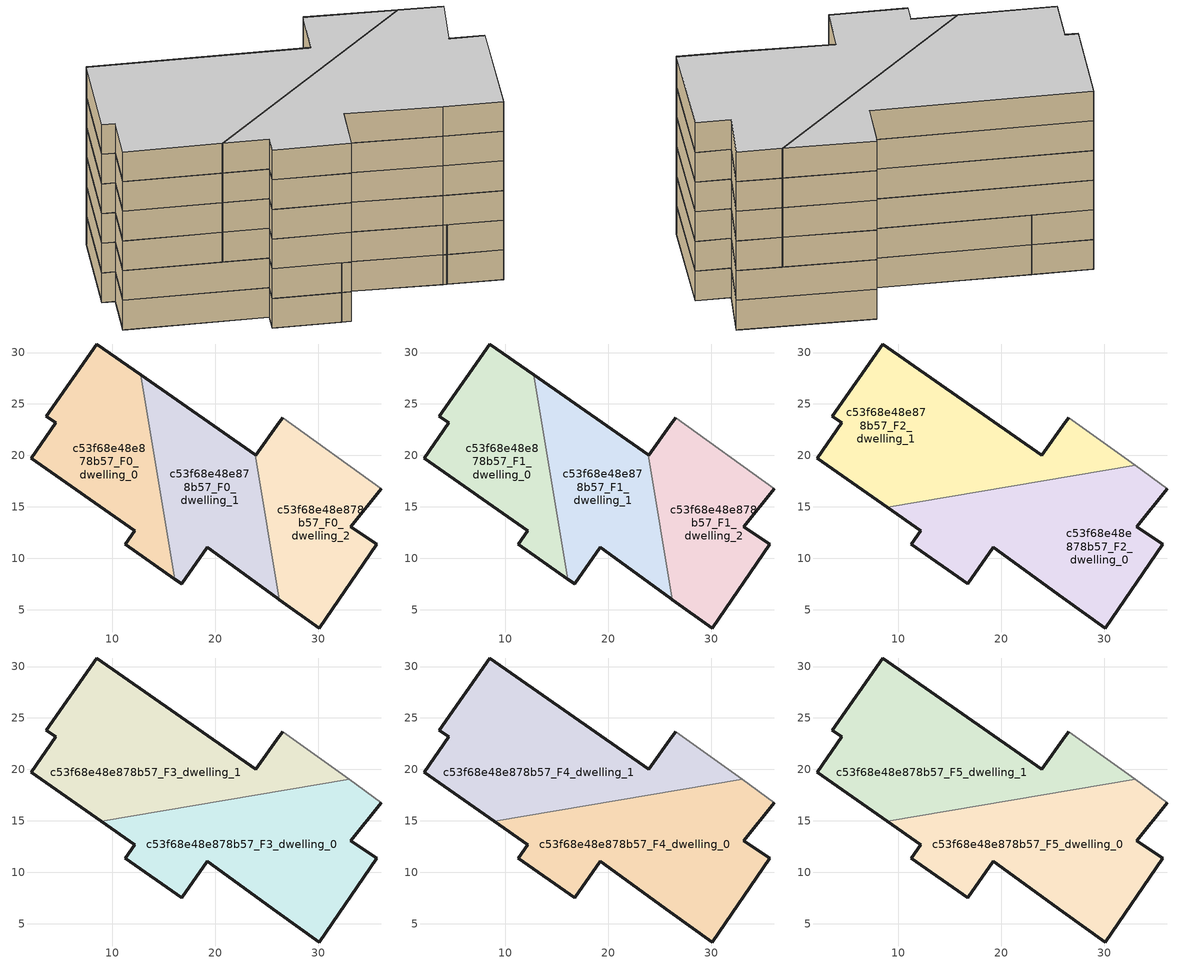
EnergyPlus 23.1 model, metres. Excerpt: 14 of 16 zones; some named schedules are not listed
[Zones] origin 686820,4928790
c53f68e48e878b57_F0_dwelling_0
 floor ground (EU_floor_Construction): 16.07,7.98 12.73,27.86 8.49,30.83 3.58,23.81 4.51,23.16 2.1,19.71 12.18,12.66 11.26,11.35 z0
 wall outside (EU_wall_Construction): 16.07,7.98 11.26,11.35 12.18,12.66 2.1,19.71 4.51,23.16 3.58,23.81 8.49,30.83 12.73,27.86 z0:3
 wall to c53f68e48e878b57_F0_dwelling_1 (EU_wall_Construction): 12.73,27.86 16.07,7.98 z0:3
c53f68e48e878b57_F0_dwelling_1
 floor ground (EU_floor_Construction): 26.23,5.96 23.86,20.07 12.73,27.86 16.07,7.98 16.73,7.52 19.23,11.08 25.96,6.16 z0
 wall outside (EU_wall_Construction): 12.73,27.86 23.86,20.07 / 26.23,5.96 25.96,6.16 19.23,11.08 16.73,7.52 16.07,7.98 z0:3
 wall to c53f68e48e878b57_F0_dwelling_2 (EU_wall_Construction): 23.86,20.07 26.23,5.96 z0:3
c53f68e48e878b57_F0_dwelling_2
 floor ground (EU_floor_Construction): 30.1,3.22 35.69,11.34 33.19,13.06 36.15,16.76 26.57,23.67 26.23,23.24 23.94,20.02 23.86,20.07 26.23,5.96 z0
 wall outside (EU_wall_Construction): 23.86,20.07 23.94,20.02 26.23,23.24 26.57,23.67 / 36.15,16.76 33.19,13.06 35.69,11.34 30.1,3.22 26.23,5.96 z0:3
 wall adiabatic (EU_wall_Construction): 26.57,23.67 36.15,16.76 z0:3
c53f68e48e878b57_F1_dwelling_0
 floor to c53f68e48e878b57_F0_dwelling_0 (EU_floor_Construction): 16.07,7.98 12.73,27.86 8.49,30.83 3.58,23.81 4.51,23.16 2.1,19.71 12.18,12.66 11.26,11.35 z3
 wall outside (EU_wall_Construction): 16.07,7.98 11.26,11.35 12.18,12.66 2.1,19.71 4.51,23.16 3.58,23.81 8.49,30.83 12.73,27.86 z3:6
 wall to c53f68e48e878b57_F1_dwelling_1 (EU_wall_Construction): 12.73,27.86 16.07,7.98 z3:6
c53f68e48e878b57_F1_dwelling_1
 floor to c53f68e48e878b57_F0_dwelling_1 (EU_floor_Construction): 26.23,5.96 23.86,20.07 12.73,27.86 16.07,7.98 16.73,7.52 19.23,11.08 25.96,6.16 z3
 wall outside (EU_wall_Construction): 12.73,27.86 23.86,20.07 / 26.23,5.96 25.96,6.16 19.23,11.08 16.73,7.52 16.07,7.98 z3:6
 wall to c53f68e48e878b57_F1_dwelling_2 (EU_wall_Construction): 23.86,20.07 26.23,5.96 z3:6
c53f68e48e878b57_F1_dwelling_2
 floor to c53f68e48e878b57_F0_dwelling_2 (EU_floor_Construction): 30.1,3.22 35.69,11.34 33.19,13.06 36.15,16.76 26.57,23.67 26.23,23.24 23.94,20.02 23.86,20.07 26.23,5.96 z3
 wall outside (EU_wall_Construction): 23.86,20.07 23.94,20.02 26.23,23.24 26.57,23.67 / 36.15,16.76 33.19,13.06 35.69,11.34 30.1,3.22 26.23,5.96 z3:6
 wall adiabatic (EU_wall_Construction): 26.57,23.67 36.15,16.76 z3:6
c53f68e48e878b57_F2_dwelling_0
 floor to c53f68e48e878b57_F1_dwelling_0 (EU_floor_Construction): 16.07,7.98 14.74,15.92 8.93,14.93 12.18,12.66 11.26,11.35 z6
 floor to c53f68e48e878b57_F1_dwelling_1 (EU_floor_Construction): 26.23,5.96 24.29,17.54 14.74,15.92 16.07,7.98 16.73,7.52 19.23,11.08 25.96,6.16 z6
 floor to c53f68e48e878b57_F1_dwelling_2 (EU_floor_Construction): 30.1,3.22 35.69,11.34 33.19,13.06 36.15,16.76 33.01,19.02 24.29,17.54 26.23,5.96 z6
 wall outside (EU_wall_Construction): 36.15,16.76 33.19,13.06 35.69,11.34 30.1,3.22 25.96,6.16 19.23,11.08 16.73,7.52 11.26,11.35 12.18,12.66 8.93,14.93 z6:9
 wall adiabatic (EU_wall_Construction): 33.01,19.02 36.15,16.76 z6:9
 wall to c53f68e48e878b57_F2_dwelling_1 (EU_wall_Construction): 8.93,14.93 33.01,19.02 z6:9
c53f68e48e878b57_F2_dwelling_1
 floor to c53f68e48e878b57_F1_dwelling_0 (EU_floor_Construction): 14.74,15.92 12.73,27.86 8.49,30.83 3.58,23.81 4.51,23.16 2.1,19.71 8.93,14.93 z6
 floor to c53f68e48e878b57_F1_dwelling_1 (EU_floor_Construction): 24.29,17.54 23.87,20.07 12.73,27.86 14.74,15.92 z6
 floor to c53f68e48e878b57_F1_dwelling_2 (EU_floor_Construction): 33.01,19.02 26.57,23.67 26.23,23.24 23.94,20.02 23.87,20.07 24.29,17.54 z6
 wall outside (EU_wall_Construction): 8.93,14.93 2.1,19.71 4.51,23.16 3.58,23.81 8.49,30.83 23.94,20.02 26.23,23.24 26.57,23.67 z6:9
 wall adiabatic (EU_wall_Construction): 26.57,23.67 33.01,19.02 z6:9
c53f68e48e878b57_F3_dwelling_0
 floor to c53f68e48e878b57_F2_dwelling_0 (EU_floor_Construction): 30.1,3.22 35.69,11.34 33.19,13.06 36.15,16.76 33.01,19.02 8.93,14.93 12.18,12.66 11.26,11.35 16.73,7.52 19.23,11.08 25.96,6.16 z9
 wall outside (EU_wall_Construction): 36.15,16.76 33.19,13.06 35.69,11.34 30.1,3.22 25.96,6.16 19.23,11.08 16.73,7.52 11.26,11.35 12.18,12.66 8.93,14.93 z9:12
 wall adiabatic (EU_wall_Construction): 33.01,19.02 36.15,16.76 z9:12
 wall to c53f68e48e878b57_F3_dwelling_1 (EU_wall_Construction): 8.93,14.93 33.01,19.02 z9:12
c53f68e48e878b57_F3_dwelling_1
 floor to c53f68e48e878b57_F2_dwelling_1 (EU_floor_Construction): 33.01,19.02 26.57,23.67 26.23,23.24 23.94,20.02 8.49,30.83 3.58,23.81 4.51,23.16 2.1,19.71 8.93,14.93 z9
 wall outside (EU_wall_Construction): 8.93,14.93 2.1,19.71 4.51,23.16 3.58,23.81 8.49,30.83 23.94,20.02 26.23,23.24 26.57,23.67 z9:12
 wall adiabatic (EU_wall_Construction): 26.57,23.67 33.01,19.02 z9:12
c53f68e48e878b57_F4_dwelling_0
 floor to c53f68e48e878b57_F3_dwelling_0 (EU_floor_Construction): 30.1,3.22 35.69,11.34 33.19,13.06 36.15,16.76 33.01,19.02 8.93,14.93 12.18,12.66 11.26,11.35 16.73,7.52 19.23,11.08 25.96,6.16 z12
 wall outside (EU_wall_Construction): 36.15,16.76 33.19,13.06 35.69,11.34 30.1,3.22 25.96,6.16 19.23,11.08 16.73,7.52 11.26,11.35 12.18,12.66 8.93,14.93 z12:15
 wall adiabatic (EU_wall_Construction): 33.01,19.02 36.15,16.76 z12:15
 wall to c53f68e48e878b57_F4_dwelling_1 (EU_wall_Construction): 8.93,14.93 33.01,19.02 z12:15
c53f68e48e878b57_F4_dwelling_1
 floor to c53f68e48e878b57_F3_dwelling_1 (EU_floor_Construction): 33.01,19.02 26.57,23.67 26.23,23.24 23.94,20.02 8.49,30.83 3.58,23.81 4.51,23.16 2.1,19.71 8.93,14.93 z12
 wall outside (EU_wall_Construction): 8.93,14.93 2.1,19.71 4.51,23.16 3.58,23.81 8.49,30.83 23.94,20.02 26.23,23.24 26.57,23.67 z12:15
 wall adiabatic (EU_wall_Construction): 26.57,23.67 33.01,19.02 z12:15
c53f68e48e878b57_F5_dwelling_0
 floor to c53f68e48e878b57_F4_dwelling_0 (EU_floor_Construction): 30.1,3.22 35.69,11.34 33.19,13.06 36.15,16.76 33.01,19.02 8.93,14.93 12.18,12.66 11.26,11.35 16.73,7.52 19.23,11.08 25.96,6.16 z15
 wall outside (EU_wall_Construction): 36.15,16.76 33.19,13.06 35.69,11.34 30.1,3.22 25.96,6.16 19.23,11.08 16.73,7.52 11.26,11.35 12.18,12.66 8.93,14.93 z15:18
 wall adiabatic (EU_wall_Construction): 33.01,19.02 36.15,16.76 z15:18
 wall to c53f68e48e878b57_F5_dwelling_1 (EU_wall_Construction): 8.93,14.93 33.01,19.02 z15:18
 ceiling to c53f68e48e878b57_F6_dwelling_0 (EU_floor_Construction): 36.15,16.76 33.19,13.06 35.69,11.34 30.1,3.22 25.96,6.16 19.23,11.08 16.73,7.52 11.26,11.35 12.18,12.66 8.93,14.93 33.01,19.02 z18
c53f68e48e878b57_F5_dwelling_1
 floor to c53f68e48e878b57_F4_dwelling_1 (EU_floor_Construction): 33.01,19.02 26.57,23.67 26.23,23.24 23.94,20.02 8.49,30.83 3.58,23.81 4.51,23.16 2.1,19.71 8.93,14.93 z15
 wall outside (EU_wall_Construction): 8.93,14.93 2.1,19.71 4.51,23.16 3.58,23.81 8.49,30.83 23.94,20.02 26.23,23.24 26.57,23.67 z15:18
 wall adiabatic (EU_wall_Construction): 26.57,23.67 33.01,19.02 z15:18
 ceiling to c53f68e48e878b57_F6_dwelling_1 (EU_floor_Construction): 26.57,23.67 33.01,19.02 8.93,14.93 2.1,19.71 4.51,23.16 3.58,23.81 8.49,30.83 23.94,20.02 26.23,23.24 z18
[Building]
EU S2 Campaign: North Axis=0; Terrain=City; Solar Distribution=FullExterior
[Site:Location]
Bologna: Latitude=44.5; Longitude=11.25; Time Zone=1; Elevation=37
[SizingPeriod:WeatherFileDays]
AnnualSizingPeriod: Begin Month=1; Begin Day of Month=1; End Month=12; End Day of Month=31; Day of Week for Start Day=Monday; Use Weather File Daylight Saving Period=No; Use Weather File Rain and Snow Indicators=No
[MATERIAL]
EU_InternalMass_Material: Roughness=MediumRough; Thickness=0.1; Conductivity=1; Density=1800; Specific Heat=900; Thermal Absorptance=0.9; Solar Absorptance=0.7; Visible Absorptance=0.7
[MATERIAL:NOMASS] Roughness=MediumRough; Thermal Absorptance=0.9; Solar Absorptance=0.7; Visible Absorptance=0.7
Name | Thermal Resistance
EU_wall_NoMass | 0.905828
EU_floor_NoMass | 0.67114
[CONSTRUCTION]
EU_wall_Construction: EU_wall_NoMass
EU_floor_Construction: EU_floor_NoMass
EU_InternalMass_Construction: EU_InternalMass_Material
[ZONE] Type=1; Multiplier=1; Ceiling Height=autocalculate; Floor Area=autocalculate; Part of Total Floor Area=Yes
Name | Volume
c53f68e48e878b57_F0_dwelling_0 | 449.204
c53f68e48e878b57_F1_dwelling_0 | 449.205
c53f68e48e878b57_F2_dwelling_0; c53f68e48e878b57_F3_dwelling_0; c53f68e48e878b57_F4_dwelling_0; c53f68e48e878b57_F5_dwelling_0 | 673.833
c53f68e48e878b57_F0_dwelling_1 | 449.253
c53f68e48e878b57_F1_dwelling_1 | 449.254
c53f68e48e878b57_F2_dwelling_1 | 673.837
c53f68e48e878b57_F3_dwelling_1; c53f68e48e878b57_F4_dwelling_1; c53f68e48e878b57_F5_dwelling_1 | 673.841
c53f68e48e878b57_F0_dwelling_2 | 449.219
c53f68e48e878b57_F1_dwelling_2 | 449.218
[INTERNALMASS] Construction=EU_InternalMass_Construction
Name | Zone or ZoneList | Surface Area
c53f68e48e878b57_F0_dwelling_0_EU_InternalMass | c53f68e48e878b57_F0_dwelling_0 | 149.735
c53f68e48e878b57_F0_dwelling_1_EU_InternalMass | c53f68e48e878b57_F0_dwelling_1 | 149.751
c53f68e48e878b57_F0_dwelling_2_EU_InternalMass | c53f68e48e878b57_F0_dwelling_2 | 149.739
c53f68e48e878b57_F1_dwelling_0_EU_InternalMass | c53f68e48e878b57_F1_dwelling_0 | 149.735
c53f68e48e878b57_F1_dwelling_1_EU_InternalMass | c53f68e48e878b57_F1_dwelling_1 | 149.751
c53f68e48e878b57_F1_dwelling_2_EU_InternalMass | c53f68e48e878b57_F1_dwelling_2 | 149.739
c53f68e48e878b57_F2_dwelling_0_EU_InternalMass | c53f68e48e878b57_F2_dwelling_0 | 224.611
c53f68e48e878b57_F2_dwelling_1_EU_InternalMass | c53f68e48e878b57_F2_dwelling_1 | 224.614
c53f68e48e878b57_F3_dwelling_0_EU_InternalMass | c53f68e48e878b57_F3_dwelling_0 | 224.611
c53f68e48e878b57_F3_dwelling_1_EU_InternalMass | c53f68e48e878b57_F3_dwelling_1 | 224.614
c53f68e48e878b57_F4_dwelling_0_EU_InternalMass | c53f68e48e878b57_F4_dwelling_0 | 224.611
c53f68e48e878b57_F4_dwelling_1_EU_InternalMass | c53f68e48e878b57_F4_dwelling_1 | 224.614
c53f68e48e878b57_F5_dwelling_0_EU_InternalMass | c53f68e48e878b57_F5_dwelling_0 | 224.611
c53f68e48e878b57_F5_dwelling_1_EU_InternalMass | c53f68e48e878b57_F5_dwelling_1 | 224.614
[OTHEREQUIPMENT] Fuel Type=Electricity; Design Level Calculation Method=Watts/Area; Power per Zone Floor Area=1; Fraction Latent=0; Fraction Radiant=0; Fraction Lost=0; Carbon Dioxide Generation Rate=0; EndUse Subcategory=EU_Step8_InternalGains
Name | Zone or ZoneList or Space or SpaceList | Schedule
EU_Step8_InternalGain_c53f68e48e878b57_F0_dwelling_0_f000 | c53f68e48e878b57_F0_dwelling_0 | EU_Step8_GainSchedule_c53f68e48e878b57_F0_dwelling_0_f000
EU_Step8_InternalGain_c53f68e48e878b57_F0_dwelling_1_f000 | c53f68e48e878b57_F0_dwelling_1 | EU_Step8_GainSchedule_c53f68e48e878b57_F0_dwelling_1_f000
EU_Step8_InternalGain_c53f68e48e878b57_F0_dwelling_2_f000 | c53f68e48e878b57_F0_dwelling_2 | EU_Step8_GainSchedule_c53f68e48e878b57_F0_dwelling_2_f000
EU_Step8_InternalGain_c53f68e48e878b57_F1_dwelling_0_f000 | c53f68e48e878b57_F1_dwelling_0 | EU_Step8_GainSchedule_c53f68e48e878b57_F1_dwelling_0_f000
EU_Step8_InternalGain_c53f68e48e878b57_F1_dwelling_1_f000 | c53f68e48e878b57_F1_dwelling_1 | EU_Step8_GainSchedule_c53f68e48e878b57_F1_dwelling_1_f000
EU_Step8_InternalGain_c53f68e48e878b57_F1_dwelling_2_f000 | c53f68e48e878b57_F1_dwelling_2 | EU_Step8_GainSchedule_c53f68e48e878b57_F1_dwelling_2_f000
EU_Step8_InternalGain_c53f68e48e878b57_F2_dwelling_0_f000 | c53f68e48e878b57_F2_dwelling_0 | EU_Step8_GainSchedule_c53f68e48e878b57_F2_dwelling_0_f000
EU_Step8_InternalGain_c53f68e48e878b57_F2_dwelling_1_f000 | c53f68e48e878b57_F2_dwelling_1 | EU_Step8_GainSchedule_c53f68e48e878b57_F2_dwelling_1_f000
EU_Step8_InternalGain_c53f68e48e878b57_F3_dwelling_0_f000 | c53f68e48e878b57_F3_dwelling_0 | EU_Step8_GainSchedule_c53f68e48e878b57_F3_dwelling_0_f000
EU_Step8_InternalGain_c53f68e48e878b57_F3_dwelling_1_f000 | c53f68e48e878b57_F3_dwelling_1 | EU_Step8_GainSchedule_c53f68e48e878b57_F3_dwelling_1_f000
EU_Step8_InternalGain_c53f68e48e878b57_F4_dwelling_0_f000 | c53f68e48e878b57_F4_dwelling_0 | EU_Step8_GainSchedule_c53f68e48e878b57_F4_dwelling_0_f000
EU_Step8_InternalGain_c53f68e48e878b57_F4_dwelling_1_f000 | c53f68e48e878b57_F4_dwelling_1 | EU_Step8_GainSchedule_c53f68e48e878b57_F4_dwelling_1_f000
EU_Step8_InternalGain_c53f68e48e878b57_F5_dwelling_0_f000 | c53f68e48e878b57_F5_dwelling_0 | EU_Step8_GainSchedule_c53f68e48e878b57_F5_dwelling_0_f000
EU_Step8_InternalGain_c53f68e48e878b57_F5_dwelling_1_f000 | c53f68e48e878b57_F5_dwelling_1 | EU_Step8_GainSchedule_c53f68e48e878b57_F5_dwelling_1_f000
[ZONEVENTILATION:DESIGNFLOWRATE] Schedule=EU_AlwaysOn; Design Flow Rate Calculation Method=AirChanges/Hour; Air Changes per Hour=0.73129; Ventilation Type=Natural; Fan Pressure Rise=0; Fan Total Efficiency=1; Constant Term Coefficient=1; Temperature Term Coefficient=0; Velocity Term Coefficient=0; Velocity Squared Term Coefficient=0; Minimum Indoor Temperature=-100; Maximum Indoor Temperature=100; Delta Temperature=-100; Minimum Outdoor Temperature=-100; Maximum Outdoor Temperature=100; Maximum Wind Speed=40
Name | Zone or ZoneList or Space or SpaceList
EU_ConstantAir_c53f68e48e878b57_F0_dwelling_0 | c53f68e48e878b57_F0_dwelling_0
EU_ConstantAir_c53f68e48e878b57_F0_dwelling_1 | c53f68e48e878b57_F0_dwelling_1
EU_ConstantAir_c53f68e48e878b57_F0_dwelling_2 | c53f68e48e878b57_F0_dwelling_2
EU_ConstantAir_c53f68e48e878b57_F1_dwelling_0 | c53f68e48e878b57_F1_dwelling_0
EU_ConstantAir_c53f68e48e878b57_F1_dwelling_1 | c53f68e48e878b57_F1_dwelling_1
EU_ConstantAir_c53f68e48e878b57_F1_dwelling_2 | c53f68e48e878b57_F1_dwelling_2
EU_ConstantAir_c53f68e48e878b57_F2_dwelling_0 | c53f68e48e878b57_F2_dwelling_0
EU_ConstantAir_c53f68e48e878b57_F2_dwelling_1 | c53f68e48e878b57_F2_dwelling_1
EU_ConstantAir_c53f68e48e878b57_F3_dwelling_0 | c53f68e48e878b57_F3_dwelling_0
EU_ConstantAir_c53f68e48e878b57_F3_dwelling_1 | c53f68e48e878b57_F3_dwelling_1
EU_ConstantAir_c53f68e48e878b57_F4_dwelling_0 | c53f68e48e878b57_F4_dwelling_0
EU_ConstantAir_c53f68e48e878b57_F4_dwelling_1 | c53f68e48e878b57_F4_dwelling_1
EU_ConstantAir_c53f68e48e878b57_F5_dwelling_0 | c53f68e48e878b57_F5_dwelling_0
EU_ConstantAir_c53f68e48e878b57_F5_dwelling_1 | c53f68e48e878b57_F5_dwelling_1
[HVACTEMPLATE:THERMOSTAT] Constant Heating Setpoint=20; Constant Cooling Setpoint=50
EU_HeatOnly_c53f68e48e878b57_F0_dwelling_0; EU_HeatOnly_c53f68e48e878b57_F0_dwelling_1; EU_HeatOnly_c53f68e48e878b57_F0_dwelling_2; EU_HeatOnly_c53f68e48e878b57_F1_dwelling_0; EU_HeatOnly_c53f68e48e878b57_F1_dwelling_1; EU_HeatOnly_c53f68e48e878b57_F1_dwelling_2; EU_HeatOnly_c53f68e48e878b57_F2_dwelling_0; EU_HeatOnly_c53f68e48e878b57_F2_dwelling_1; EU_HeatOnly_c53f68e48e878b57_F3_dwelling_0; EU_HeatOnly_c53f68e48e878b57_F3_dwelling_1; EU_HeatOnly_c53f68e48e878b57_F4_dwelling_0; EU_HeatOnly_c53f68e48e878b57_F4_dwelling_1; EU_HeatOnly_c53f68e48e878b57_F5_dwelling_0; EU_HeatOnly_c53f68e48e878b57_F5_dwelling_1; EU_HeatOnly_c53f68e48e878b57_F6_dwelling_0; EU_HeatOnly_c53f68e48e878b57_F6_dwelling_1
[HVACTEMPLATE:ZONE:IDEALLOADSAIRSYSTEM] System Availability Schedule=EU_AlwaysOn; Maximum Heating Supply Air Temperature=50; Minimum Cooling Supply Air Temperature=13; Maximum Heating Supply Air Humidity Ratio=0.0156; Minimum Cooling Supply Air Humidity Ratio=0.0077; Heating Limit=NoLimit; Cooling Limit=NoLimit; Heating Availability Schedule=EU_AlwaysOn; Cooling Availability Schedule=EU_CoolingOff; Dehumidification Control Type=ConstantSensibleHeatRatio; Cooling Sensible Heat Ratio=0.7; Dehumidification Setpoint=60; Humidification Control Type=None; Humidification Setpoint=30; Outdoor Air Method=None; Outdoor Air Flow Rate per Person=0.00944; Outdoor Air Flow Rate per Zone Floor Area=0; Outdoor Air Flow Rate per Zone=0; Demand Controlled Ventilation Type=None; Outdoor Air Economizer Type=NoEconomizer; Heat Recovery Type=None; Sensible Heat Recovery Effectiveness=0.7; Latent Heat Recovery Effectiveness=0.65
Name | Template Thermostat
c53f68e48e878b57_F0_dwelling_0 | EU_HeatOnly_c53f68e48e878b57_F0_dwelling_0
c53f68e48e878b57_F0_dwelling_1 | EU_HeatOnly_c53f68e48e878b57_F0_dwelling_1
c53f68e48e878b57_F0_dwelling_2 | EU_HeatOnly_c53f68e48e878b57_F0_dwelling_2
c53f68e48e878b57_F1_dwelling_0 | EU_HeatOnly_c53f68e48e878b57_F1_dwelling_0
c53f68e48e878b57_F1_dwelling_1 | EU_HeatOnly_c53f68e48e878b57_F1_dwelling_1
c53f68e48e878b57_F1_dwelling_2 | EU_HeatOnly_c53f68e48e878b57_F1_dwelling_2
c53f68e48e878b57_F2_dwelling_0 | EU_HeatOnly_c53f68e48e878b57_F2_dwelling_0
c53f68e48e878b57_F2_dwelling_1 | EU_HeatOnly_c53f68e48e878b57_F2_dwelling_1
c53f68e48e878b57_F3_dwelling_0 | EU_HeatOnly_c53f68e48e878b57_F3_dwelling_0
c53f68e48e878b57_F3_dwelling_1 | EU_HeatOnly_c53f68e48e878b57_F3_dwelling_1
c53f68e48e878b57_F4_dwelling_0 | EU_HeatOnly_c53f68e48e878b57_F4_dwelling_0
c53f68e48e878b57_F4_dwelling_1 | EU_HeatOnly_c53f68e48e878b57_F4_dwelling_1
c53f68e48e878b57_F5_dwelling_0 | EU_HeatOnly_c53f68e48e878b57_F5_dwelling_0
c53f68e48e878b57_F5_dwelling_1 | EU_HeatOnly_c53f68e48e878b57_F5_dwelling_1
